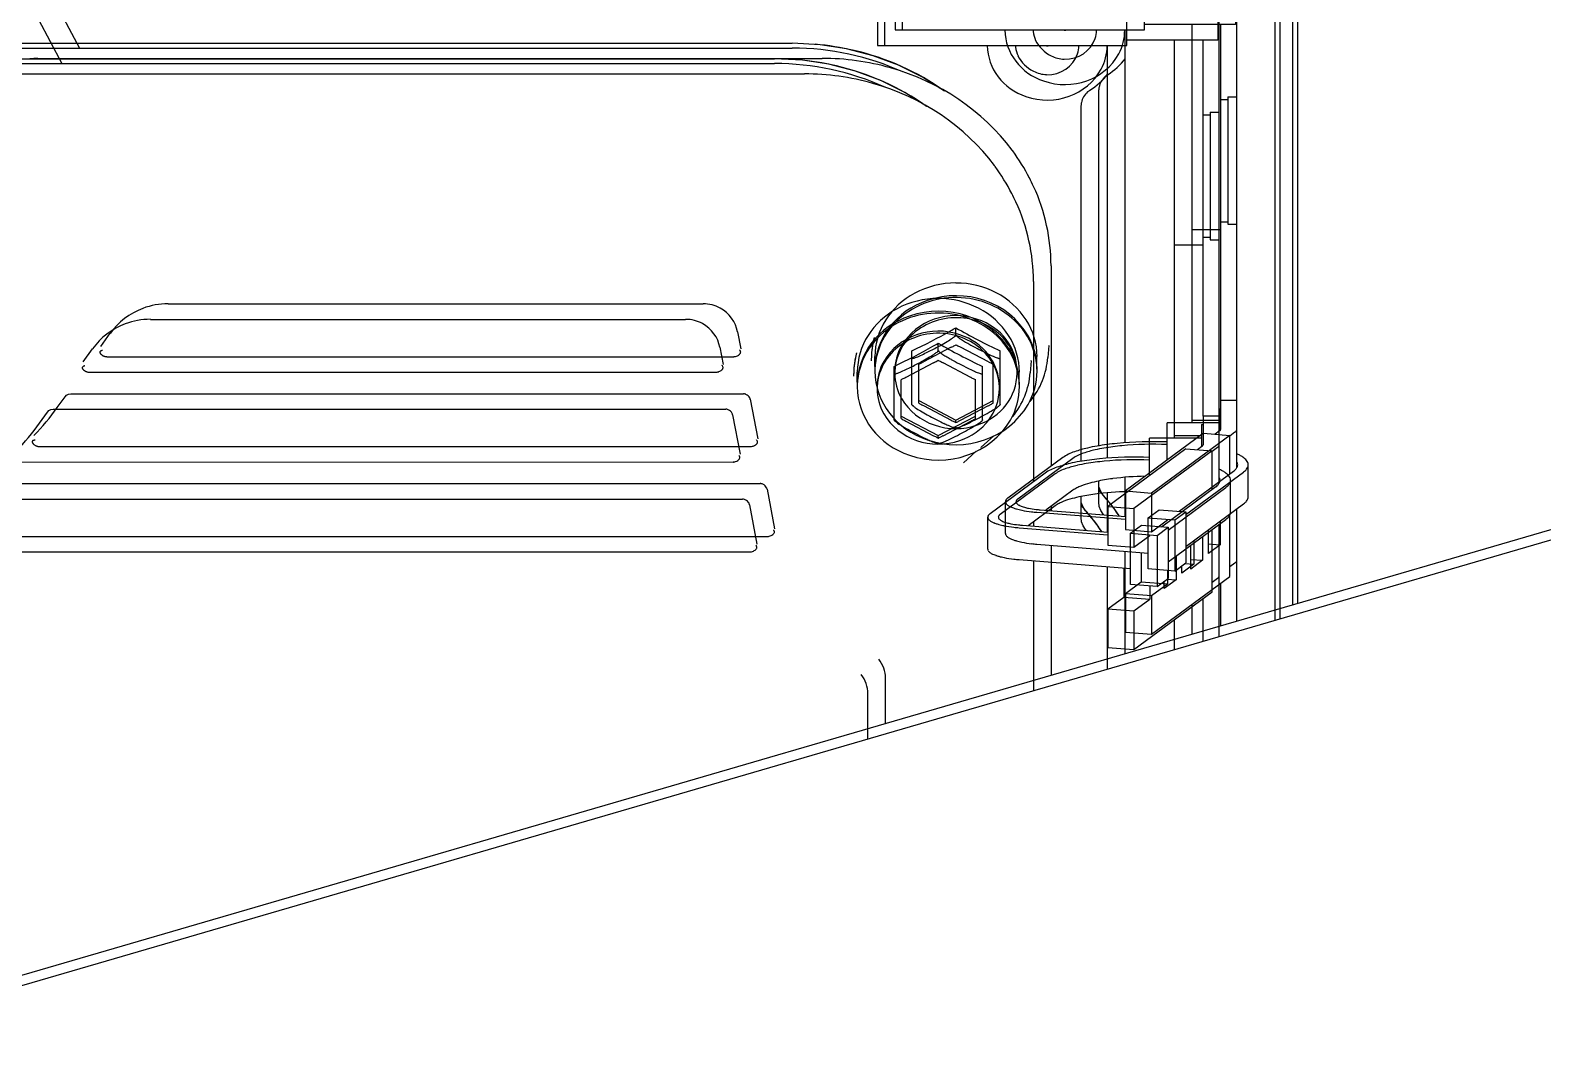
# Model space of a CAD drawing. Header units: inches. Extents: x 4821 to 127877, y 58012 to 433683.
# Drawn here: x 82966.8 to 83258.1, y 383895.8 to 384090.6 of the extents above; entities that cross this region are included whole.
import ezdxf

# ---------------------------------------------------------------- set-up
doc = ezdxf.new("R2010")
doc.units = ezdxf.units.IN
doc.header["$MEASUREMENT"] = 0
for name, color, linetype in [('A-FURN-FIXD', 10, 'Continuous'), ('A-WALL', 53, 'Continuous'), ('Cloums$0$A-COL-HAT', 8, 'Continuous'), ('EMG - ELEC - ID', 26, 'Continuous'), ('NECB-COLUM', 50, 'Continuous')]:
    doc.layers.add(name, color=color, linetype=linetype)

# ---------------------------------------------------------------- blocks, each defined once
blk = doc.blocks.new('COL BASEMT')
at = {"layer": 'Cloums$0$A-COL-HAT'}
h = blk.add_hatch(dxfattribs=at)
h.set_pattern_fill('ANSI31', color=256, scale=500)
h.set_pattern_definition([(45, (1452118.876, 42013.15), (-44.194174, 44.194174), [])])
h.paths.add_polyline_path([(1693546.85, 345625.99), (1693946.85, 345625.99), (1693950.94, 348875.93), (1693546.85, 348875.93)])
h.paths.add_polyline_path([(1688721.85, 335900.88), (1689121.55, 335900.88), (1689121.85, 337327.04), (1693949.19, 337326.96), (1693946.85, 345125.99), (1693546.85, 345125.99), (1693546.85, 337726.97), (1688721.85, 337727.04)])
h.paths.add_polyline_path([(1641271.85, 335200.88), (1640873.67, 335200.88), (1640871.85, 323973.06), (1689121.85, 323973.08), (1689121.4, 335200.88), (1688721.85, 335200.88), (1688721.85, 324373.08), (1641271.85, 324373.06)])
edge = h.paths.add_edge_path()
edge.add_line((1636446.85, 345125.99), (1636046.85, 345125.99))
edge.add_line((1636046.85, 345125.99), (1636049.02, 337698.91))
edge.add_arc((1626263.14, 338211.03), 9799.28, 305.315023, 357.004292, ccw=False)
edge.add_line((1631927.82, 330214.96), (1632171.53, 329896.4))
edge.add_arc((1626336.78, 338141.43), 10100.73, 305.285859, 355.375183)
edge.add_line((1636404.63, 337327), (1640874.01, 337327))
edge.add_line((1640874.01, 337327), (1640873.78, 335900.88))
edge.add_line((1640873.78, 335900.88), (1641271.85, 335900.88))
edge.add_line((1641271.85, 335900.88), (1641271.85, 337725.88))
edge.add_line((1641271.85, 337725.88), (1636446.85, 337725.88))
edge.add_line((1636446.85, 337725.88), (1636446.85, 345125.99))
h.paths.add_polyline_path([(1636046.85, 345625.99), (1636446.85, 345625.99), (1636446.85, 348875.93), (1636048.92, 348875.93)])
blk = doc.blocks.new('A$C0e128a0b')
at = {"layer": 'A-FURN-FIXD'}
for p, q in [((411.2, 2506.34), (700.02, 1515.1)), ((428.24, 2447.89), (189.92, 2447.89)), ((428.01, 2448.66), (189.96, 2448.66)), ((411.68, 2441.08), (406.8, 2441.08)), ((414.41, 2431.54), (407.91, 2440.35)), ((419.28, 2431.54), (412.78, 2440.35)), ((407.22, 2439.34), (209.38, 2439.34)), ((318.86, 2439.12), (339.56, 2439.12)), ((338.55, 2439.12), (338.55, 2439.34)), ((339.56, 2439.12), (339.56, 2425.24)), ((350.59, 2437.97), (350.59, 2439.34)), ((350.59, 2437.97), (370.07, 2437.97)), ((350.99, 2436.88), (350.99, 2437.97)), ((369.67, 2436.88), (369.67, 2437.97)), ((370.07, 2437.97), (370.07, 2439.34)), ((396.99, 2439.34), (396.99, 2436.86)), ((397, 2439.34), (397, 2436.86)), ((401.82, 2439.05), (402.42, 2438.24)), ((401.99, 2434.26), (402.31, 2438.24)), ((408.2, 2438.24), (402.31, 2438.24)), ((402.31, 2438.24), (411.12, 2426.31)), ((413.91, 2430.52), (407.78, 2438.82)), ((430.73, 2439.34), (413.53, 2439.34)), ((423.85, 2438.24), (414.33, 2438.24)), ((421.81, 2439.05), (422.4, 2438.24)), ((432.66, 2426.31), (423.85, 2438.24)), ((396.99, 2436.88), (339.56, 2436.88)), ((370.89, 2436.88), (370.89, 2432.51)), ((396.99, 2436.86), (401.39, 2436.86)), ((398.26, 2436.65), (398.26, 2436.86)), ((398.26, 2436.65), (401.67, 2436.65)), ((400.04, 2436.65), (400.04, 2432.51)), ((400.38, 2436.65), (400.38, 2428.71)), ((401.63, 2436.7), (402.13, 2436.03)), ((415.4, 2436.8), (419.02, 2436.8)), ((418.88, 2434.98), (419.02, 2436.8)), ((419.02, 2436.8), (420.36, 2434.98)), ((431.44, 2436.88), (424.86, 2436.88)), ((401.99, 2434.26), (410.8, 2422.32)), ((420.36, 2434.98), (416.74, 2434.98)), ((400.38, 2432.51), (339.56, 2432.51)), ((413.66, 2427.45), (413.99, 2431.54)), ((413.99, 2431.54), (421.79, 2431.54)), ((415.23, 2429.86), (413.99, 2431.54)), ((418.38, 2432.76), (422, 2432.76)), ((423.03, 2429.86), (421.79, 2431.54)), ((421.89, 2431.4), (422, 2432.76)), ((422, 2432.76), (423.34, 2430.95)), ((423.34, 2430.95), (422.23, 2430.95)), ((432.72, 2432.51), (428.08, 2432.51)), ((406.08, 2428.71), (400.38, 2428.71)), ((414.9, 2425.77), (415.23, 2429.86)), ((415.23, 2429.86), (423.03, 2429.86)), ((417.02, 2426.31), (415.23, 2428.73)), ((423.03, 2429.86), (422.71, 2425.77)), ((422.94, 2428.73), (424.98, 2428.73)), ((424.66, 2424.74), (424.98, 2428.73)), ((426.77, 2426.31), (424.98, 2428.73)), ((410.8, 2422.32), (411.12, 2426.31)), ((411.12, 2426.31), (417.02, 2426.31)), ((414.9, 2425.77), (413.66, 2427.45)), ((416.7, 2422.32), (417.02, 2426.31)), ((426.45, 2422.32), (426.77, 2426.31)), ((426.77, 2426.31), (432.66, 2426.31)), ((432.35, 2422.32), (432.66, 2426.31)), ((340.37, 2425.24), (318.06, 2425.24)), ((340.37, 2387.15), (340.37, 2425.24)), ((422.71, 2425.77), (414.9, 2425.77)), ((418.93, 2408.79), (420.28, 2425.77)), ((420.2, 2424.74), (424.66, 2424.74)), ((426.45, 2422.32), (424.66, 2424.74)), ((403.44, 2422.26), (340.37, 2422.26)), ((414.71, 2422.26), (408.72, 2422.26)), ((410.8, 2422.32), (416.7, 2422.32)), ((413.68, 2409.29), (414.72, 2422.32)), ((414.05, 2408.79), (415.13, 2422.32)), ((435.7, 2422.26), (420, 2422.26)), ((426.45, 2422.32), (432.35, 2422.32)), ((347.22, 2419.59), (347.22, 2419.59)), ((411.99, 2419.39), (411.48, 2418.96)), ((411.86, 2419.28), (411.86, 2419.28)), ((412.52, 2419.83), (411.99, 2419.39)), ((413.07, 2420.26), (412.52, 2419.83)), ((413.61, 2420.67), (413.07, 2420.26)), ((414.17, 2421.07), (413.61, 2420.67)), ((414.64, 2421.39), (414.17, 2421.07)), ((414.5, 2421.3), (414.5, 2421.3)), ((403.91, 2418.23), (349.61, 2418.23)), ((412.5, 2418.23), (409.28, 2418.23)), ((410.89, 2418.54), (410.28, 2418.31)), ((410.88, 2418.42), (410.68, 2418.23)), ((410.96, 2418.49), (410.88, 2418.42)), ((411.45, 2418.93), (410.89, 2418.54)), ((411.14, 2418.65), (410.96, 2418.49)), ((411.22, 2418.73), (411.14, 2418.65)), ((411.39, 2418.88), (411.22, 2418.73)), ((411.48, 2418.96), (411.39, 2418.88)), ((413.15, 2418.31), (412.5, 2418.23)), ((413.77, 2418.54), (413.15, 2418.31)), ((414.32, 2418.93), (413.77, 2418.54)), ((414.44, 2419.03), (414.44, 2419.03)), ((340.43, 2412.95), (340.43, 2412.95)), ((405.7, 2412.73), (411.91, 2404.33)), ((405.82, 2414.27), (412.03, 2405.86)), ((410.7, 2414.27), (413.75, 2410.14)), ((376.42, 2410.95), (407.02, 2410.95)), ((376.42, 2410.95), (376.42, 2410.95)), ((388.55, 2410.6), (388.51, 2410.6)), ((388.56, 2410.6), (390.39, 2410.47)), ((413.15, 2410.95), (413.81, 2410.95)), ((419.1, 2410.95), (439, 2410.95)), ((364.3, 2408.29), (364.3, 2408.29)), ((391.81, 2408.8), (390.28, 2408.8)), ((391.81, 2408.8), (391.81, 2408.8)), ((392.2, 2408.8), (392.2, 2408.8)), ((397.12, 2407.78), (397.12, 2407.78)), ((363, 2407.65), (363, 2407.65)), ((392.81, 2405.76), (392.81, 2405.76)), ((358.87, 2405.09), (358.87, 2405.09)), ((397.59, 2403.18), (389.41, 2403.18)), ((397.59, 2403.18), (397.63, 2403.16)), ((417.31, 2403.98), (412.44, 2403.98)), ((391.08, 2401.39), (388.85, 2397.14)), ((397.38, 2402.11), (391.44, 2402.11)), ((399.98, 2396.42), (397, 2402.11)), ((399.99, 2397.14), (397.77, 2401.39)), ((404.12, 2400.29), (402.38, 2402.21)), ((404.15, 2400.26), (404.13, 2400.28)), ((386.96, 2396.42), (385.87, 2396.42)), ((385.87, 2396.42), (385.87, 2396.42)), ((397, 2390.74), (399.98, 2396.42)), ((400.36, 2396.42), (399.98, 2396.42)), ((401.15, 2396.52), (401.15, 2396.42)), ((401.15, 2396.42), (401.15, 2396.33)), ((349.71, 2394.67), (347.59, 2391.33)), ((388.85, 2395.71), (391.08, 2391.45)), ((397.77, 2391.45), (399.99, 2395.71)), ((347.59, 2391.33), (345.76, 2387.64)), ((397.59, 2389.66), (389.41, 2389.66)), ((397.38, 2390.74), (391.44, 2390.74)), ((397.63, 2389.69), (397.59, 2389.66)), ((334.26, 2388.18), (340.37, 2388.18)), ((334.26, 2387.15), (340.37, 2387.15)), ((345.76, 2387.64), (344.31, 2383.75)), ((346.78, 2388.3), (346.78, 2388.3)), ((392.49, 2387.09), (392.49, 2387.09)), ((439.39, 2385.68), (439.39, 2385.68)), ((446.36, 2385.68), (439.49, 2385.68)), ((439.49, 2385.68), (439.49, 2385.68)), ((344.31, 2383.75), (343.26, 2379.71)), ((344.31, 2383.75), (343.27, 2379.71)), ((387.5, 2383.89), (387.5, 2383.89)), ((387.62, 2383.86), (387.62, 2383.86)), ((387.87, 2383.81), (387.87, 2383.81)), ((387.97, 2383.79), (387.97, 2383.79)), ((388.55, 2383.68), (388.55, 2383.68)), ((390.02, 2383.52), (390.02, 2383.52)), ((391.81, 2384.04), (390.28, 2384.04)), ((390.6, 2383.5), (390.49, 2383.5)), ((390.49, 2383.5), (390.49, 2383.5)), ((390.9, 2383.51), (390.6, 2383.5)), ((392.11, 2384.04), (392.11, 2384.04)), ((392.49, 2384.04), (392.49, 2384.04)), ((343.26, 2379.71), (342.65, 2375.69)), ((343.27, 2379.71), (342.65, 2375.69)), ((342.65, 2375.69), (342.42, 2371.39)), ((344.73, 2256.18), (344.73, 2375.96)), ((342.42, 2253.62), (342.42, 2371.39)), ((343.15, 2253.61), (343.15, 2371.42)), ((410.53, 2367.58), (416.56, 2368.71)), ((396.8, 2365), (402.83, 2366.13)), ((409.68, 2248.4), (409.68, 2366.53)), ((417.74, 2087.11), (417.74, 2367.65)), ((395.95, 2261.2), (395.95, 2363.95)), ((404.01, 2256.42), (404.01, 2365.06)), ((386.49, 2363.06), (389.1, 2363.55)), ((390.29, 2266.72), (390.29, 2362.48)), ((382.22, 2276.05), (382.22, 2357.81)), ((388.72, 2265.8), (386.72, 2267.23)), ((330.64, 2255.88), (343.15, 2262.55)), ((396, 2260.86), (395.95, 2261.2)), ((396.16, 2260.56), (396, 2260.86)), ((396.4, 2260.32), (396.16, 2260.56)), ((398.06, 2259.13), (396.4, 2260.32)), ((344.73, 2256.18), (344.73, 2256.18)), ((402.34, 2255.57), (402.34, 2255.57))]:
    blk.add_line(p, q, dxfattribs=at)
for centre, major_axis, ratio, start_param, end_param in [((409.33, 2437.38), (0, -4.88), 0.9375, 4.082051, 4.199003), ((408.08, 2438.35), (0, 3.23), 0.9375, 0.814147, 0.940489), ((407.37, 2439.07), (0, -2.18), 0.9375, 3.789168, 3.957437), ((406.96, 2439.66), (0, -1.45), 0.9375, 3.538701, 3.792497), ((406.81, 2440.04), (0, 1.04), 0.9375, 0.005929, 0.397771), ((406.8, 2440.03), (0, -1.04), 0.9375, 2.770859, 3.134743), ((406.67, 2439.69), (0, -1.41), 0.9375, 2.498112, 2.767742), ((406.33, 2439.18), (0, 2.04), 0.9375, -0.768153, -0.636569), ((405.75, 2438.56), (0, -2.91), 0.9375, 2.233716, 2.371596), ((411.67, 2440.03), (0, -1.04), 0.9375, 2.770859, 3.134743), ((411.54, 2439.69), (0, 1.41), 0.9375, -0.643481, -0.373851), ((411.2, 2439.18), (0, -2.04), 0.9375, 2.37344, 2.505023), ((410.63, 2438.56), (0, 2.91), 0.9375, -0.907876, -0.769997), ((401.38, 2438.93), (0, 0.413), 0.9375, -0.370432, -0.008393), ((401.36, 2438.85), (0, -0.496), 0.9375, 2.617317, 2.776451), ((401.3, 2438.73), (0, -0.629), 0.9375, 2.478179, 2.617598), ((401.14, 2438.53), (0, 0.89), 0.9375, -0.821757, -0.664154), ((400.95, 2438.33), (0, 1.18), 0.9375, -0.907551, -0.818399), ((410.95, 2436.37), (0, -6.88), 0.9375, 4.195598, 4.266629), ((406.85, 2438.4), (0, -1.06), 0.9375, 3.447399, 3.624171), ((406.81, 2438.55), (0, 0.908), 0.9375, 0.003969, 0.307455), ((406.8, 2438.55), (0, -0.915), 0.9375, 2.833731, 3.13662), ((406.75, 2438.39), (0, 1.09), 0.9375, -0.483528, -0.30921), ((406.61, 2438.11), (0, 1.39), 0.9375, -0.62919, -0.484895), ((406.38, 2437.78), (0, 1.81), 0.9375, -0.770734, -0.631868), ((405.88, 2437.23), (0, 2.58), 0.9375, -0.908358, -0.771686), ((421.37, 2438.93), (0, 0.413), 0.9375, -0.370432, -0.008393), ((421.35, 2438.85), (0, 0.496), 0.9375, -0.524276, -0.365141), ((421.28, 2438.73), (0, 0.629), 0.9375, -0.663414, -0.523995), ((421.13, 2438.53), (0, 0.89), 0.9375, -0.821757, -0.664154), ((420.94, 2438.33), (0, 1.18), 0.9375, -0.907551, -0.818399), ((401.39, 2436.57), (0, 0.289), 0.9375, -0.300817, 0.001634), ((401.41, 2436.64), (0, -0.216), 0.9375, 2.605027, 2.839289), ((401.44, 2436.69), (0, 0.157), 0.9375, -0.850905, -0.536474), ((401.44, 2436.71), (0, -0.143), 0.9375, 1.583772, 2.27488), ((401.46, 2436.71), (0, -0.13), 0.937501, 1.543235, 1.577311), ((454.13, 2426.55), (0, -54.25), 0.9375, 4.672553, 4.814144), ((449.05, 2426.55), (0, 48.41), 0.9375, 1.526193, 1.66958), ((449.2, 2426.26), (0, 43.37), 0.9375, 1.591707, 1.707162), ((340.41, 2413.55), (0, -8.66), 0.9375, 2.680024, 3.139169), ((338.54, 2413.24), (0, -11.23), 0.9375, 2.171241, 2.508083), ((436.29, 2425.25), (0, -34.73), 0.9375, -1.470681, -1.390745), ((340.05, 2413.07), (0, -9.26), 0.9375, 1.211743, 2.665956), ((349.4, 2421.19), (0, -2.82), 0.9375, -0.96839, -0.806097), ((349.77, 2421.58), (0, -3.38), 0.9375, -0.801438, -0.213157), ((439.48, 2425.01), (0, 38.54), 0.9375, 1.674064, 1.753789), ((435.67, 2424.31), (0, -28.8), 0.9375, -1.433173, -1.346237), ((431.53, 2392.86), (0, -33.74), 0.9375, 3.812953, 3.829698), ((431.6, 2392.78), (0, -33.85), 0.9375, 3.710473, 3.812911), ((340.41, 2413.6), (0, 4.3), 0.9375, -0.319308, -0.005514), ((340.32, 2413.07), (0, 4.84), 0.9375, 4.691317, 5.978609), ((349.62, 2420.92), (0, -2.7), 0.9375, -0.207355, -0.003381), ((429.43, 2423.09), (0, 27.66), 0.9375, 1.755711, 1.811262), ((427.27, 2423.55), (0, -24.97), 0.9375, -1.388834, -1.333233), ((418.85, 2421.32), (0, -15.71), 0.9375, -1.336604, -1.218805), ((425.98, 2421.98), (0, 18.2), 0.9375, 1.797067, 1.875658), ((434.39, 2392.88), (0, -33.71), 0.9375, 3.824721, 3.829701), ((420.12, 2420.59), (0, -17.41), 0.9375, -1.333676, -1.216027), ((412.72, 2418.95), (0, 8.76), 0.9375, 1.926067, 2.03174), ((409.46, 2417.21), (0, 4.87), 0.9375, 2.029401, 2.219546), ((418.95, 2419.57), (0, 10.33), 0.9375, 1.870259, 2.008818), ((415.05, 2417.63), (0, -5.74), 0.9375, -1.130857, -1.006243), ((335.73, 2413.06), (0, -5.01), 0.9375, 1.549533, 1.596186), ((340.68, 2413.13), (0, -4.44), 0.9375, 1.06134, 1.53568), ((413.36, 2417.95), (0, -9.74), 0.9375, -1.212737, -1.107535), ((409.77, 2416.02), (0, 5.44), 0.9375, 2.031796, 2.220025), ((413.44, 2416.56), (0, -3.71), 0.9375, -1.002999, -0.906624), ((339.72, 2413.65), (0, -5.6), 0.9375, 0.444355, 1.06888), ((376.43, 2378.13), (0, 32.82), 0.9375, 0.000338, 0.4055), ((389.53, 2397.09), (0, 13.4), 0.9375, -0.648615, -0.068971), ((340.35, 2412.76), (0, 8.85), 0.9375, 3.151039, 4.373268), ((340.43, 2411.59), (0, 3.38), 0.9375, 3.14183, 3.207599), ((340.35, 2412.28), (0, -4.07), 0.9375, 0.076838, 0.440821), ((376.55, 2377.78), (0, 33.19), 0.9375, 0.404842, 0.45073), ((390.29, 2397.09), (0, 11.72), 0.9375, 0.000992, 0.537221), ((392.21, 2397.17), (0, -11.64), 0.9375, 3.14243, 3.630214), ((392.5, 2397.15), (0, -11.65), 0.9375, 3.169392, 3.6487), ((391.81, 2397.18), (0, 11.63), 0.9375, -0.02789, -0.000001), ((392.49, 2397.28), (0, -11.53), 0.9375, 3.141606, 3.168566), ((392.48, 2397.17), (0, 11.64), 0.9375, -0.488622, -0.000837), ((401.74, 2410.18), (0, 12.76), 0.9375, 4.502093, 4.592678), ((398.41, 2410.66), (0, -16.34), 0.9375, 1.447673, 1.486962), ((398.53, 2409.94), (0, -16.59), 0.9375, 1.360499, 1.451082), ((394.21, 2410.57), (0, 21.24), 0.9375, 4.589265, 4.628557), ((403.41, 2409.94), (0, 16.59), 0.9375, 4.502092, 4.592675), ((399.08, 2410.57), (0, 21.24), 0.9375, 4.589265, 4.628557), ((376.72, 2377.43), (0, -33.58), 0.9375, 3.592488, 3.744421), ((390.72, 2396.49), (0, -12.46), 0.9375, 3.68564, 4.717795), ((392.73, 2396.43), (0, 12.54), 0.9375, 0.500152, 1.929407), ((393.06, 2396.41), (0, 12.59), 0.9375, 0.519602, 2.177417), ((392.57, 2396.73), (0, -9.03), 0.9375, 3.151002, 4.373187), ((392.85, 2396.84), (0, -8.92), 0.9375, 3.183924, 4.072384), ((392.81, 2397.07), (0, 8.69), 0.9375, 0.000011, 0.038324), ((392.73, 2396.73), (0, 9.03), 0.9375, -1.231594, -0.009409), ((391.97, 2396.43), (0, -12.54), 0.9375, 1.212185, 2.641441), ((412.87, 2406.57), (0, 1.15), 0.9375, 2.235509, 2.336371), ((412.65, 2406.34), (0, 0.812), 0.9375, 2.337338, 2.479995), ((412.5, 2406.13), (0, -0.552), 0.9375, -0.668474, -0.427736), ((412.44, 2405.98), (0, 0.393), 0.9375, 2.714577, 3.135725), ((412.44, 2405.97), (0, 0.375), 0.9375, 3.138881, 3.568718), ((412.34, 2406.19), (0, 0.622), 0.9375, 3.570577, 3.933947), ((412.07, 2406.51), (0, 1.05), 0.9375, 3.917451, 4.039735), ((411.73, 2406.8), (0, -1.52), 0.9375, 0.895452, 1.022498), ((410.93, 2407.32), (0, -2.51), 0.9375, 1.020946, 1.148916), ((409.8, 2407.88), (0, -3.85), 0.9375, 1.143733, 1.210519), ((408.4, 2408.45), (0, -5.44), 0.9375, 1.210189, 1.281018), ((405.98, 2409.22), (0, -8.14), 0.9375, 1.281127, 1.360012), ((407.26, 2407.67), (0, -7), 0.9375, 1.209786, 1.281369), ((404.06, 2408.68), (0, 10.55), 0.9375, 4.422573, 4.501668), ((412.13, 2407.67), (0, -7), 0.9375, 1.209786, 1.281369), ((408.94, 2408.68), (0, 10.55), 0.9375, 4.422573, 4.501668), ((377.5, 2376.44), (0, 34.87), 0.9375, 0.611361, 1.280528), ((376.74, 2377.39), (0, 33.62), 0.9375, 0.602804, 0.607918), ((316.71, 2442), (0, 86.72), 0.9375, 4.159014, 4.248325), ((390.49, 2403.14), (0, 0.0471), 0.9375, -1.177489, -0.043314), ((389.78, 2403.11), (0, 0.822), 0.9375, 4.424213, 4.682896), ((390.38, 2403.09), (0, -0.175), 0.9375, 1.528158, 1.927192), ((397.54, 2402.96), (0, 0.227), 0.9375, -0.561751, -0.452312), ((397.47, 2402.85), (0, -0.362), 0.9375, 2.389954, 2.554443), ((397.53, 2402.94), (0, -0.257), 0.9375, 2.559598, 2.581854), ((396.78, 2402.12), (0, 1.4), 0.9375, -0.907887, -0.778541), ((412.96, 2405.21), (0, -1.43), 0.9375, -0.90751, -0.78735), ((412.69, 2404.92), (0, 1.03), 0.9375, 2.355646, 2.502567), ((412.5, 2404.64), (0, 0.671), 0.9375, 2.495934, 2.752614), ((412.44, 2404.49), (0, 0.518), 0.9375, 2.756226, 3.130265), ((412.44, 2404.47), (0, 0.499), 0.9375, 3.145836, 3.566324), ((412.33, 2404.72), (0, -0.769), 0.9375, 0.42417, 0.75123), ((411.99, 2405.13), (0, -1.32), 0.9375, 0.739804, 0.898594), ((411.48, 2405.57), (0, -2.02), 0.9375, 0.896931, 1.021084), ((410.47, 2406.23), (0, -3.29), 0.9375, 1.021409, 1.148507), ((409.07, 2406.93), (0, -4.92), 0.9375, 1.143308, 1.211116), ((417.31, 2404.47), (0, 0.499), 0.9375, 3.145836, 3.566324), ((417.21, 2404.72), (0, -0.769), 0.9375, 0.42417, 0.75123), ((416.87, 2405.13), (0, -1.32), 0.9375, 0.739804, 0.898594), ((416.35, 2405.57), (0, -2.02), 0.9375, 0.896931, 1.021084), ((415.34, 2406.23), (0, -3.29), 0.9375, 1.021409, 1.148507), ((413.95, 2406.93), (0, 4.92), 0.9375, 4.2849, 4.352709), ((393.26, 2396.43), (0, -9.52), 0.9375, 4.065558, 5.730954), ((333.6, 2432.82), (0, 67.78), 0.9375, 4.200925, 4.222633), ((366.65, 2414.05), (0, -27.84), 0.9375, 1.080511, 1.115759), ((377.45, 2408.38), (0, 15), 0.9375, 4.259217, 4.299969), ((385.52, 2404.56), (0, -5.59), 0.9375, 1.167877, 1.234699), ((387.86, 2403.76), (0, -2.96), 0.9375, 1.209624, 1.267484), ((362.32, 2418.52), (0, 35.13), 0.9375, 4.20322, 4.217706), ((370.4, 2413.84), (0, 25.32), 0.9375, 4.21843, 4.230487), ((374.07, 2387.39), (0, 28.9), 0.9375, -1.057764, -1.03635), ((364.65, 2381.69), (0, 40.45), 0.9375, -1.062158, -1.057058), ((394.96, 2400.19), (0, -4.14), 0.9375, 2.19601, 2.311507), ((386.99, 2394.09), (0, 14.6), 0.9375, -1.012794, -0.947284), ((375.66, 2386.47), (0, 28.88), 0.9375, -1.035315, -1.010489), ((354.29, 2372.97), (0, 55.37), 0.9375, -1.061578, -1.035682), ((392.89, 2396.41), (0, -9.46), 0.9375, 4.353783, 5.783028), ((344.24, 2426.3), (0, 54.7), 0.9375, 4.176437, 4.203339), ((392.41, 2396.41), (0, -9.46), 0.9375, 0.500158, 1.929403), ((343.62, 2366.44), (0, -68.49), 0.9375, 2.06131, 2.082245), ((375.53, 2384.61), (0, 29.91), 0.9375, -1.11214, -1.080174), ((390.92, 2396.41), (0, -12.68), 0.9375, 4.711394, 5.230567), ((294.56, 2336.76), (0, 114.22), 0.9375, -1.029655, -1.02118), ((386.96, 2396.59), (0, -0.167), 0.9375, 0.007647, 0.54362), ((386.96, 2396.24), (0, -0.186), 0.9375, 2.63639, 3.114765), ((386.88, 2396.74), (0, 0.337), 0.9375, 3.673819, 3.956228), ((386.87, 2396.09), (0, 0.36), 0.9375, -0.7927, -0.530752), ((382.72, 2400.85), (0, 6.39), 0.9375, 3.964482, 4.03289), ((384.31, 2393.54), (0, 4.1), 0.9375, -0.896011, -0.81802), ((383.2, 2400.35), (0, -5.68), 0.9375, 0.903262, 0.968282), ((376.69, 2405.3), (0, -14.2), 0.9375, 0.958342, 1.010119), ((366.06, 2412.49), (0, 27.63), 0.9375, 4.14956, 4.176191), ((365.15, 2411.14), (0, 28.9), 0.9375, 4.177943, 4.199357), ((368.29, 2383.66), (0, 25.02), 0.9375, -1.04386, -1.035616), ((361.13, 2379.24), (0, -33.85), 0.9375, 2.078769, 2.097055), ((355.73, 2416.84), (0, 40.45), 0.9375, 4.198651, 4.203751), ((371.23, 2380.01), (0, -35.13), 0.9375, 2.06548, 2.079965), ((378.77, 2408.47), (0, -25.99), 0.9375, 1.06927, 1.088853), ((379.32, 2384.68), (0, 25.32), 0.9375, -1.088895, -1.076837), ((387.51, 2390.95), (0, 15.65), 0.9375, -1.144288, -1.113742), ((395.49, 2394.77), (0, -6.32), 0.9375, 1.9093, 2.003894), ((399.22, 2396.15), (0, -2.11), 0.9375, 1.832646, 1.917913), ((400.1, 2396.43), (0, 1.13), 0.9375, 4.40305, 4.509141), ((400.34, 2396.47), (0, 0.868), 0.9375, -1.449174, -1.311454), ((400.6, 2396.32), (0, -0.584), 0.9375, 1.366617, 1.572008), ((400.57, 2396.51), (0, -0.624), 0.9375, 1.583022, 1.678906), ((377.86, 2371.81), (0, 37.73), 0.9375, 0.920804, 1.328781), ((317.73, 2351.42), (0, -85.48), 0.9375, 2.034642, 2.113915), ((384.96, 2393.92), (0, -3.32), 0.9375, 2.213186, 2.285864), ((376.93, 2387.71), (0, 13.9), 0.9375, -1.010229, -0.939559), ((360.87, 2376.97), (0, 34.12), 0.9375, -1.046517, -1.010572), ((329.64, 2357.67), (0, 72.62), 0.9375, -1.07305, -1.046031), ((370.23, 2413.43), (0, 36.36), 0.9375, 4.203274, 4.211672), ((363.71, 2414.84), (0, -44.15), 0.9375, 1.071653, 1.093389), ((383.18, 2404.12), (0, 20.77), 0.9375, 4.233882, 4.268532), ((390.94, 2400.2), (0, -11.61), 0.9375, 1.126236, 1.167572), ((396.53, 2397.65), (0, 5.13), 0.9375, 4.310184, 4.403693), ((392.31, 2396.02), (0, 11.98), 0.9375, 1.91, 3.132188), ((354.02, 2371.76), (0, -43.03), 0.9375, 2.046507, 2.069302), ((392.39, 2396.02), (0, 11.98), 0.9375, 3.150997, 4.373186), ((371.08, 2409.36), (0, 34.6), 0.9375, 4.153388, 4.188055), ((340.25, 2428.42), (0, -72.62), 0.9375, 1.046083, 1.072513), ((390.35, 2395.97), (0, -11.93), 0.9375, -1.059274, -0.005882), ((392.56, 2395.89), (0, 11.85), 0.9375, 2.167336, 3.109621), ((374.39, 2382.92), (0, -18.61), 0.9375, 1.995248, 2.047921), ((385.92, 2388.47), (0, -5.12), 0.9375, 1.925186, 1.997591), ((376.56, 2384.83), (0, 15.75), 0.9375, -1.234991, -1.219698), ((389.79, 2389.74), (0, -0.803), 0.9375, 1.699002, 1.929002), ((390.5, 2389.7), (0, -0.0406), 0.9375, -0.025653, 0.966692), ((390.47, 2389.72), (0, -0.0809), 0.9375, 0.972609, 1.342482), ((389.95, 2389.75), (0, 0.632), 0.9375, -1.559689, -1.433351), ((390.35, 2389.75), (0, -0.212), 0.9375, 1.336028, 1.596764), ((361.31, 2373.73), (0, -36.36), 0.9375, 2.071513, 2.079912), ((369.85, 2378.69), (0, -25.99), 0.9375, 2.05274, 2.072323), ((377.2, 2403.5), (0, -25.02), 0.9375, 1.035616, 1.04386), ((370.04, 2407.92), (0, -33.85), 0.9375, 1.044538, 1.062823), ((397.52, 2389.93), (0, -0.275), 0.9375, 0.447834, 0.664071), ((397.35, 2390.15), (0, 0.566), 0.9375, 3.824899, 4.038775), ((403.2, 2385.06), (0, 7.49), 0.9375, 0.845721, 0.885987), ((395.54, 2392.18), (0, 3.35), 0.9375, 4.012684, 4.084078), ((386.92, 2398.8), (0, -14.68), 0.9375, 0.945674, 1.011073), ((379.44, 2371.41), (0, -38.71), 0.9375, 4.261169, 4.712117), ((392.82, 2395.88), (0, -8.8), 0.9375, -0.539589, -0.039313), ((392.5, 2395.86), (0, 8.78), 0.9375, 2.652962, 3.140757), ((392.81, 2395.78), (0, 8.7), 0.9375, 3.103286, 3.141564), ((392.8, 2395.86), (0, 8.78), 0.9375, 3.142428, 3.630223), ((378.56, 2375.97), (0, 36.09), 0.9375, 1.277122, 1.571029), ((439.49, 2380.27), (0, 5.41), 0.9375, 0.020656, 0.632494), ((439.49, 2380.29), (0, -5.39), 0.9375, 3.141597, 3.162576), ((388.6, 2388.77), (0, -5.02), 0.9375, -0.268607, -0.236015), ((388.75, 2389.45), (0, 5.72), 0.9375, 2.90574, 2.928361), ((390.83, 2399.55), (0, -16.05), 0.9375, -0.215171, -0.198355), ((390.84, 2399.58), (0, 16.08), 0.9375, 2.943238, 2.950397), ((390.95, 2400.21), (0, -16.73), 0.9375, -0.191389, -0.153887), ((390.94, 2400.23), (0, 16.75), 0.9375, 2.952599, 2.993435), ((390.71, 2398.34), (0, 14.85), 0.9375, 2.985779, 3.092004), ((390.72, 2398.51), (0, 15.01), 0.9375, 2.991735, 3.091986), ((390.6, 2396.32), (0, -12.82), 0.9375, -0.048141, -0.009266), ((390.6, 2395.96), (0, 12.46), 0.9375, 3.121127, 3.132129), ((391.81, 2395.67), (0, -11.63), 0.9375, 0.000003, 0.027887), ((392.49, 2395.56), (0, 11.52), 0.9375, 3.114611, 3.141588), ((379.18, 2371.3), (0, 39.22), 0.9375, 1.324779, 1.478319), ((417.21, 2368.03), (0, -0.716), 0.9375, 3.735146, 3.933515), ((417.09, 2368.21), (0, 0.488), 0.9375, 0.359639, 0.596642), ((417.04, 2368.34), (0, 0.351), 0.9375, 0.107319, 0.3585), ((417.04, 2368.32), (0, 0.379), 0.9375, -0.169935, 0.098356), ((417.02, 2368.19), (0, 0.507), 0.9375, -0.403853, -0.170766), ((416.96, 2368.04), (0, 0.664), 0.9375, -0.804478, -0.406425), ((416.6, 2367.68), (0, 1.19), 0.9375, -0.880474, -0.807006), ((416.51, 2367.6), (0, 1.32), 0.9375, -1.336801, -0.884782), ((403.43, 2365.49), (0, 0.646), 0.9375, 0.464687, 0.79105), ((403.36, 2365.65), (0, 0.472), 0.9375, 0.299476, 0.462792), ((403.33, 2365.76), (0, 0.355), 0.9375, -0.038482, 0.304207), ((403.32, 2365.72), (0, 0.393), 0.9375, -0.351305, -0.045373), ((403.29, 2365.61), (0, 0.508), 0.9375, -0.549062, -0.350817), ((410.41, 2366.52), (0, -0.784), 0.9375, 4.511644, 4.707943), ((410.6, 2366.48), (0, 0.991), 0.9375, 1.110728, 1.364842), ((410.86, 2366.34), (0, -1.3), 0.9375, 3.606392, 4.249677), ((410.68, 2366.7), (0, 0.896), 0.9375, 0.18137, 0.455615), ((416.67, 2367.64), (0, -1.14), 0.9375, 1.574248, 1.806135), ((396.68, 2363.94), (0, 0.784), 0.9375, 1.370051, 1.56635), ((396.87, 2363.9), (0, 0.991), 0.9375, 1.110728, 1.364842), ((397.13, 2363.76), (0, -1.3), 0.9375, 3.606392, 4.249677), ((396.96, 2364.11), (0, 0.896), 0.9375, 0.18137, 0.455615), ((403.19, 2365.44), (0, -0.708), 0.9375, 2.399702, 2.589951), ((402.97, 2365.2), (0, -1.04), 0.9375, 2.199103, 2.395916), ((402.64, 2364.95), (0, -1.48), 0.9375, 1.923161, 2.196667), ((402.78, 2364.99), (0, 1.32), 0.9375, -1.414784, -1.210898), ((403.18, 2365.06), (0, 0.893), 0.9375, -1.566844, -1.415909), ((387.36, 2357.58), (0, -5.55), 0.9375, 3.308664, 4.179641), ((389.7, 2362.91), (0, -0.646), 0.9375, 3.60628, 3.932642), ((389.63, 2363.07), (0, 0.472), 0.9375, 0.299476, 0.462792), ((389.6, 2363.18), (0, -0.355), 0.9375, 3.103111, 3.445799), ((389.59, 2363.14), (0, -0.393), 0.9375, 2.790288, 3.09622), ((389.56, 2363.03), (0, -0.508), 0.9375, 2.59253, 2.790776), ((389.46, 2362.86), (0, 0.708), 0.9375, -0.74189, -0.551642), ((389.25, 2362.62), (0, -1.04), 0.9375, 2.199103, 2.395916), ((388.91, 2362.36), (0, -1.48), 0.9375, 1.923161, 2.196667), ((389.06, 2362.41), (0, -1.32), 0.9375, 1.726809, 1.930694), ((389.45, 2362.48), (0, 0.893), 0.9375, -1.566844, -1.415909), ((387.07, 2357.81), (0, 5.17), 0.9375, 1.045538, 1.570212), ((391.93, 2276.06), (0, -10.36), 0.9375, -1.570185, -1.191613), ((392.35, 2276.27), (0, 10.85), 0.9375, 1.953146, 2.555441), ((389.37, 2266.72), (0, -0.973), 0.9375, 1.414748, 1.567452), ((391.22, 2266.78), (0, -2.15), 0.9375, -1.219381, -1.199177), ((390.79, 2266.59), (0, -1.66), 0.9375, -1.202785, -1.147541), ((390.25, 2266.33), (0, -1.03), 0.9375, -1.152573, -1.039375), ((389.92, 2266.12), (0, 0.616), 0.9375, 2.102415, 2.210007), ((389.75, 2265.99), (0, -0.396), 0.9375, -0.93646, -0.780544), ((389.67, 2265.9), (0, 0.275), 0.9375, 2.361733, 2.500494), ((389.62, 2265.82), (0, -0.181), 0.9375, -0.655139, 0.021174), ((389.62, 2265.91), (0, 0.267), 0.9375, 3.169599, 3.516437), ((389.57, 2266.07), (0, -0.434), 0.9375, 0.365073, 0.507794), ((389.48, 2266.23), (0, 0.626), 0.9375, 3.651988, 3.796373), ((389.29, 2266.49), (0, 0.949), 0.9375, 3.797162, 3.927085), ((388.99, 2266.8), (0, 1.39), 0.9375, 3.931843, 4.228512), ((389.37, 2266.59), (0, 0.935), 0.9375, 4.228713, 4.350242), ((388.12, 2267.08), (0, -2.36), 0.9375, 1.212296, 1.237574), ((388.6, 2266.91), (0, -1.82), 0.9375, 1.236096, 1.293792), ((389.05, 2266.78), (0, -1.33), 0.9375, 1.290527, 1.41462), ((377.1, 2225.72), (0, 40.2), 0.9375, -0.733793, -0.589757), ((360.75, 2256.16), (0, -17.09), 0.9375, 4.711381, 5.291265), ((405.47, 2256.37), (0, 2.69), 0.9375, 1.803193, 1.838324), ((404.54, 2256.1), (0, -1.67), 0.9375, -1.30317, -1.258463), ((404.04, 2255.92), (0, -1.1), 0.9375, -1.261152, -1.171131), ((403.65, 2255.74), (0, -0.655), 0.9375, -1.171955, -1.064743), ((403.49, 2255.65), (0, 0.45), 0.9375, 2.077127, 2.174295), ((403.36, 2255.55), (0, -0.291), 0.9375, -0.973142, -0.766105), ((403.28, 2255.46), (0, -0.167), 0.9375, -0.776034, -0.295835), ((403.29, 2255.49), (0, 0.192), 0.9375, 2.865107, 3.281666), ((403.27, 2255.61), (0, -0.316), 0.9375, 0.137998, 0.391278), ((403.2, 2255.79), (0, -0.509), 0.9375, 0.386372, 0.517957), ((403.11, 2255.97), (0, -0.721), 0.9375, 0.519171, 0.620226), ((402.93, 2256.23), (0, -1.04), 0.9375, 0.624078, 0.750644), ((402.62, 2256.58), (0, -1.53), 0.9375, 0.754187, 1.045903), ((403.08, 2256.29), (0, 0.953), 0.9375, 4.188903, 4.31577), ((401.92, 2256.81), (0, 2.29), 0.9375, 4.318205, 4.359747), ((402.44, 2256.61), (0, -1.7), 0.9375, 1.215953, 1.291042), ((402.9, 2256.47), (0, -1.2), 0.9375, 1.289743, 1.409284), ((403.18, 2256.42), (0, -0.891), 0.9375, 1.408424, 1.5678)]:
    blk.add_ellipse(centre, major_axis=major_axis, ratio=ratio, start_param=start_param, end_param=end_param, dxfattribs=at)

msp = doc.modelspace()

# ---------------------------------------------------------------- hatches: boundary and pattern name
at = {"layer": 'A-WALL'}
h = msp.add_hatch(dxfattribs=at)
h.set_pattern_fill('ANSI36', color=3, scale=250)
h.set_pattern_definition([(45, (-1206225.3, -363005.7), (420.9495, 1543.4815), [1984.375, -396.875, 0, -396.875])])
h.paths.add_polyline_path([(86321.51, 396060.39), (78773.72, 396060.36), (78773.72, 379510.37), (86321.51, 379510.37)])
h.paths.add_polyline_path([(35926.89, 396110.37), (28823.73, 396110.37), (28823.73, 387310.43), (35926.89, 387310.43)])
h = msp.add_hatch(dxfattribs=at)
h.set_pattern_fill('ANSI36', color=3, scale=250)
h.set_pattern_definition([(45, (-1206228.7, -363008.7), (420.9495, 1543.4815), [1984.375, -396.875, 0, -396.875])])
h.paths.add_polyline_path([(86318.11, 396057.41), (78770.32, 396057.38), (78770.32, 379507.39), (86318.11, 379507.39)])
h.paths.add_polyline_path([(35923.49, 396107.39), (28820.33, 396107.39), (28820.33, 387307.45), (35923.49, 387307.44)])

# ---------------------------------------------------------------- block references
at = {"layer": 'EMG - ELEC - ID', "xscale": 1.260932877019967, "yscale": 1.260932877019967, "zscale": 1.260932877019967, "rotation": 270.0008681710996}
for p in [(80123.35, 384519.79), (80119.95, 384516.81)]:
    msp.add_blockref('A$C0e128a0b', p, dxfattribs=at)
at = {"layer": 'NECB-COLUM'}
for p in [(-1607623.13, 42184.44), (-1607626.53, 42181.46)]:
    msp.add_blockref('COL BASEMT', p, dxfattribs=at)

doc.saveas('drawing.dxf')
